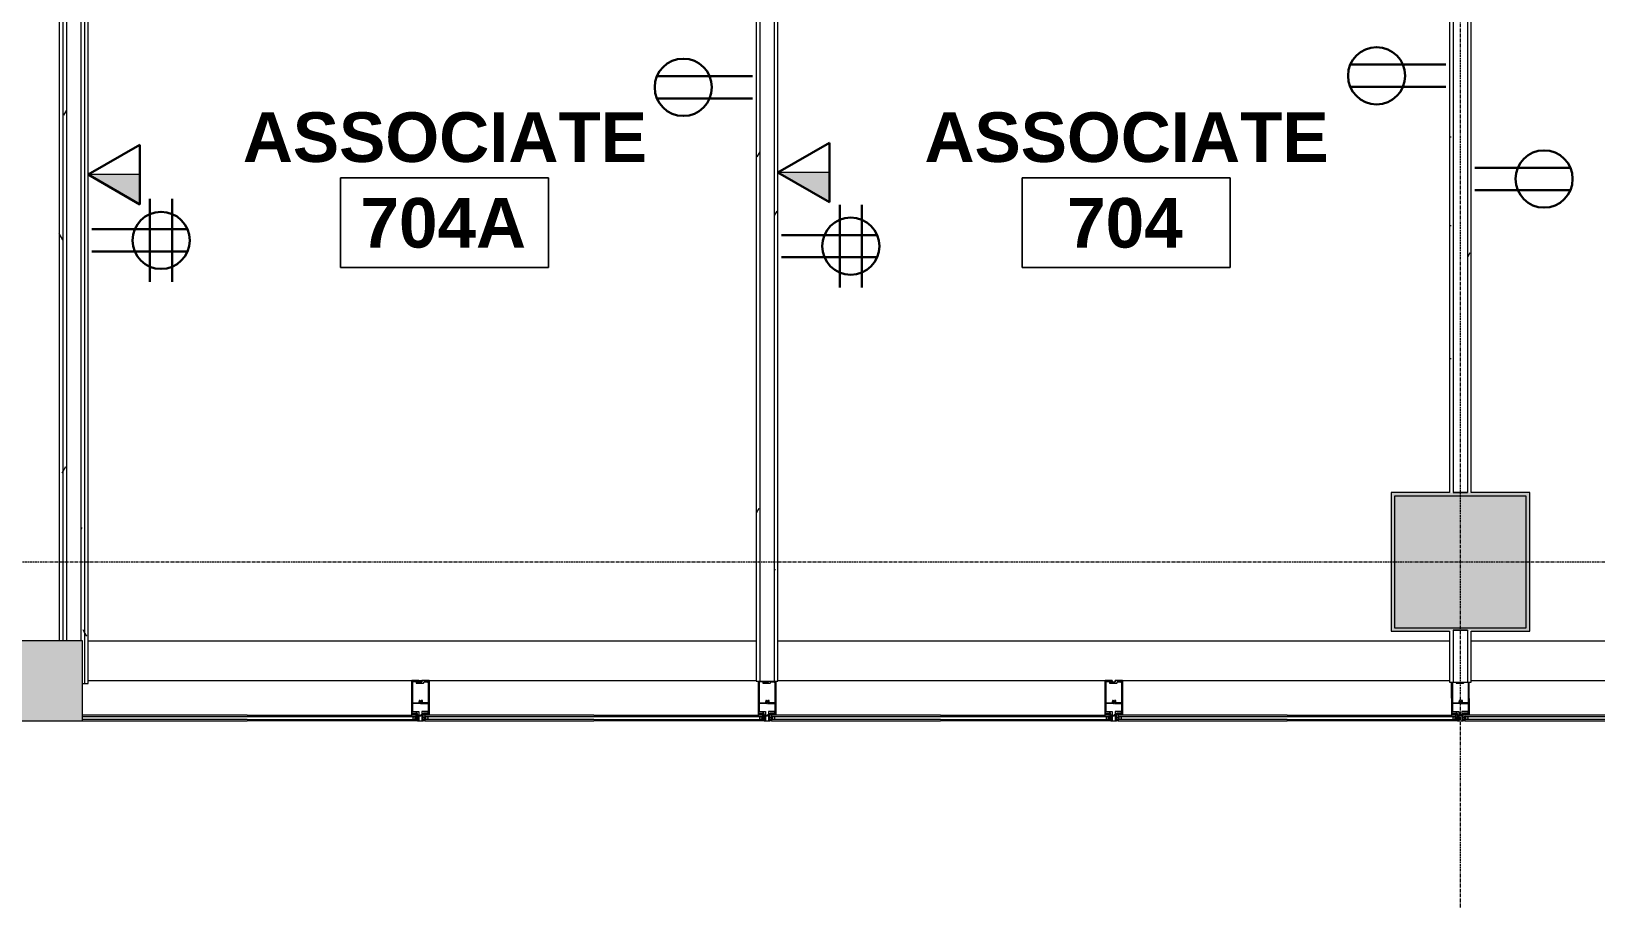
# Model space of a CAD drawing. Header units: inches. Extents: x -203 to 2070, y -968 to 768.
# Drawn here: x 1007.4 to 1278.2, y -569.6 to -419.5 of the extents above; entities that cross this region are included whole.
import ezdxf

# ---------------------------------------------------------------- set-up
doc = ezdxf.new("R2010")
doc.units = ezdxf.units.IN
doc.header["$MEASUREMENT"] = 0
doc.linetypes.add('Grid Line 1_2_', pattern=[0.875, 0.5, -0.125, 0.125, -0.125])
for name, color, linetype, lineweight in [('A-ANNO-NOTE', 131, 'Continuous', 13), ('A-AREA-IDEN', 2, 'Continuous', 9), ('A-DETL-GENF', 92, 'Continuous', 9), ('A-DETL-THIN', 151, 'Continuous', 9), ('A-Glaz-Exst', 7, 'Continuous', 9), ('A-WALL', 113, 'Continuous', 13), ('A-WALL-PATT', 111, 'Continuous', 13), ('I-WALL', 2, 'Continuous', 13), ('Jenner and Block 7fl_BB_dwg', 8, 'Continuous', 9), ('S-GRID', 1, 'Continuous', 9)]:
    doc.layers.add(name, color=color, linetype=linetype, lineweight=lineweight)
doc.styles.add('Swis721 Lt BT_B', font='', dxfattribs={"height": 8.583975})
doc.styles.get('Swis721 Lt BT_B').set_extended_font_data('Swis721 Lt BT', bold=True)
pattern_1 = [(0, (0, 0), (30.72, 7.68), [1.267, -21.773, 1.267, -21.773, -122.88]), (0, (0, 0), (30.72, 7.68), [-46.08, 1.267, -44.813, 1.267, -21.773, -53.76]), (0, (0, 0), (30.72, 7.68), [-115.2, 1.267, -14.093, 1.267, -37.133]), (120, (11.52, 3.84), (-22.011075, 22.7643), [1.267, -21.773, 1.267, -21.773, -122.88]), (120, (11.52, 3.84), (-22.011075, 22.7643), [-46.08, 1.267, -44.813, 1.267, -21.773, -53.76]), (120, (11.52, 3.84), (-22.011075, 22.7643), [-115.2, 1.267, -14.093, 1.267, -37.133]), (240, (15.36, 19.2), (-8.708925, -30.4443), [1.267, -21.773, 1.267, -21.773, -122.88]), (240, (15.36, 19.2), (-8.708925, -30.4443), [-46.08, 1.267, -44.813, 1.267, -21.773, -53.76]), (240, (15.36, 19.2), (-8.708925, -30.4443), [-115.2, 1.267, -14.093, 1.267, -37.133])]

# ---------------------------------------------------------------- blocks, each defined once
blk = doc.blocks.new('Jenner and Block 7fl_BB_dwg_CW-STRIP-V12-LEVEL 7 - POWER _ SIGNAL')
at = {"layer": 'A-Glaz-Exst'}
for p, q in [((-133.51, -24.09), (-122.37, -50.32)), ((-122.14, -50.23), (-133.28, -23.99)), ((-132.82, -23.8), (-121.68, -50.03)), ((-121.45, -49.93), (-132.59, -23.7))]:
    blk.add_line(p, q, dxfattribs=at)
blk = doc.blocks.new('Jenner and Block 7fl_BB_dwg_CW-STRIP-5551912-LEVEL 7 - POWER _ SIGNAL')
at = {"layer": 'A-Glaz-Exst'}
for p, q in [((-127.5, -52.64), (-124.39, -51.32)), ((-124.23, -51.38), (-123.91, -52.13)), ((-124.05, -51.17), (-123.01, -50.73)), ((-120.76, -51.54), (-120.96, -51.08)), ((-127.34, -53.32), (-127.56, -52.8)), ((-127.2, -53.33), (-127.26, -53.35)), ((-126.62, -54.54), (-127.12, -53.36)), ((-126.42, -55.17), (-123.32, -53.85)), ((-124.09, -52.63), (-124.08, -52.59)), ((-124.09, -52.78), (-124.03, -52.91)), ((-124.06, -52.65), (-124.04, -52.6)), ((-124.04, -52.43), (-123.99, -52.37)), ((-124.01, -52.57), (-123.8, -52.48)), ((-123.96, -52.47), (-123.97, -52.44)), ((-123.96, -52.36), (-123.88, -52.36)), ((-123.92, -52.42), (-123.9, -52.45)), ((-123.75, -52.48), (-123.71, -52.5)), ((-123.74, -52.44), (-123.69, -52.46)), ((-123.25, -53.69), (-123.64, -52.78)), ((-123.59, -52.56), (-123.13, -53.64)), ((-122.97, -53.7), (-121.94, -53.26)), ((-121.88, -51.54), (-122.01, -51.58)), ((-121.75, -51.73), (-121.85, -51.55)), ((-121.68, -51.87), (-121.79, -51.93)), ((-121.72, -51.64), (-121.66, -51.83)), ((-126.7, -54.61), (-126.64, -54.58))]:
    blk.add_line(p, q, dxfattribs=at)
at = {"layer": 'A-Glaz-Exst', "flags": 128}
for points in [[(-133.51, -24.09), (-122.34, -50.38), (-122.08, -51.01), (-121.85, -50.92), (-133.28, -23.99)], [(-132.82, -23.8), (-121.39, -50.72), (-121.16, -50.62), (-132.59, -23.7)], [(-122.46, -50.43), (-122.48, -50.37), (-127.89, -52.67), (-127.4, -53.82), (-127.17, -53.72), (-127.4, -53.82), (-127.89, -52.67), (-122.48, -50.37), (-122.46, -50.43), (-122.34, -50.38), (-122.46, -50.43), (-122.69, -50.53)], [(-123.87, -52.45), (-123.67, -52.37), (-124.11, -51.34)], [(-122.85, -50.8), (-122.46, -51.72), (-121.94, -51.5), (-121.95, -51.47), (-121.99, -51.48), (-122.01, -51.45), (-121.87, -51.38), (-121.85, -51.42), (-121.89, -51.45), (-121.88, -51.47), (-121.82, -51.45), (-120.96, -51.08), (-121.06, -50.85)], [(-122.34, -50.38), (-122.54, -50.87), (-122.2, -50.73), (-122.69, -50.53), (-122.37, -51.28)], [(-121.82, -51.45), (-120.96, -51.08), (-121.06, -50.85), (-122.21, -51.34)], [(-121.99, -50.5), (-122.02, -50.42), (-121.62, -50.24), (-121.59, -50.33)], [(-121.96, -50.56), (-121.94, -50.62), (-121.84, -50.78), (-121.49, -50.63), (-121.54, -50.45), (-121.56, -50.39)], [(-109.83, -79.22), (-121.26, -52.3), (-121.49, -52.4), (-121.22, -53.03), (-121.34, -53.08), (-121.31, -53.13), (-126.72, -55.43), (-127.21, -54.28), (-126.95, -54.17), (-126.98, -54.18), (-127.21, -54.28), (-126.72, -55.43), (-121.31, -53.13), (-121.34, -53.08), (-121.57, -53.17)], [(-126.88, -54.24), (-126.91, -54.19), (-127.09, -53.75), (-126.74, -54.59)], [(-123.94, -52.21), (-124.27, -52.35), (-124.17, -52.58), (-123.98, -52.5)], [(-124.08, -52.57), (-124.09, -52.55), (-123.98, -52.5), (-124, -52.45), (-124.02, -52.45)], [(-123.87, -52.39), (-123.89, -52.4), (-123.87, -52.45), (-123.76, -52.41), (-123.75, -52.43)], [(-121.87, -53.1), (-122.26, -52.18), (-121.74, -51.96), (-121.73, -51.99), (-121.77, -52.01), (-121.75, -52.05), (-121.61, -51.99), (-121.63, -51.95), (-121.67, -51.96), (-121.68, -51.93), (-121.57, -51.89), (-121.69, -51.6), (-121.7, -51.6), (-121.69, -51.6), (-121.57, -51.89), (-120.76, -51.54), (-120.67, -51.77), (-121.82, -52.26)], [(-122.05, -51.56), (-122.05, -51.55), (-121.94, -51.5)], [(-110.06, -79.32), (-121.22, -53.03), (-121.71, -52.83), (-121.37, -52.68), (-121.57, -53.17), (-121.88, -52.43)], [(-121.7, -51.74), (-121.82, -51.45), (-121.7, -51.74), (-121.71, -51.74)], [(-121.81, -51.97), (-121.8, -51.98), (-121.74, -51.96)], [(-121.08, -52.63), (-121.11, -52.57), (-121.15, -52.39), (-120.81, -52.24), (-120.71, -52.4), (-120.68, -52.46)], [(-121.06, -52.69), (-121.02, -52.77), (-120.62, -52.6), (-120.66, -52.52)], [(-109.37, -79.03), (-120.8, -52.1), (-120.57, -52), (-109.14, -78.93)], [(-126.92, -54.33), (-126.83, -54.53), (-126.86, -54.54), (-126.88, -54.5), (-126.92, -54.51), (-126.86, -54.66), (-126.82, -54.64), (-126.84, -54.6), (-126.81, -54.58), (-126.59, -55.1)]]:
    blk.add_lwpolyline(points, dxfattribs=at)
blk.add_lwpolyline([(-120.67, -51.77), (-120.76, -51.54), (-121.57, -51.89), (-120.76, -51.54)], close=True, dxfattribs=at)
at = {"layer": 'A-Glaz-Exst'}
for centre, radius in [((-121.98, -50.53), 0.0312), ((-121.57, -50.36), 0.0313), ((-121.07, -52.66), 0.0312), ((-120.67, -52.49), 0.0312)]:
    blk.add_circle(centre, radius, dxfattribs=at)
for centre, radius, start, end in [((-124.34, -51.43), 0.125, 23.0045, 113.0045), ((-124, -51.29), 0.125, 113.0045, 203.0045), ((-122.96, -50.85), 0.125, 23.0045, 113.0045), ((-122.22, -51.15), 0.313, 76.1346, 149.8744), ((-122.18, -51.16), 0.221, 68.0045, 194.8744), ((-122.26, -51.23), 0.125, 203.0045, 293.0045), ((-121.97, -51.25), 0.257, 114.4891, 201.5199), ((-121.43, -51.25), 0.531, 84.932, 141.077), ((-121.55, -50.92), 0.145, 75.2021, 272.5168), ((-121.46, -50.89), 0.13, 309.3067, 96.5963), ((-121.06, -50.72), 0.266, 174.932, 231.077), ((-121.01, -50.7), 0.266, 174.932, 231.077), ((-120.95, -50.67), 0.266, 174.932, 231.077), ((-120.89, -50.65), 0.266, 174.932, 231.077), ((-127.45, -52.75), 0.125, 113.0045, 203.0045), ((-127.29, -53.29), 0.0625, 203.0045, 293.0045), ((-127.18, -53.39), 0.0625, 23.0045, 113.0045), ((-127.15, -53.78), 0.0625, 23.0045, 113.0045), ((-127.15, -53.78), 0.0625, 23.0045, 113.0045), ((-124.01, -52.66), 0.089, 160.7135, 253.0177), ((-124.03, -52.23), 0.548, 263.7768, 322.8434), ((-124.09, -52.58), 0.0197, 337.7655, 23.0045), ((-123.99, -52.65), 0.0695, 179.3043, 235.285), ((-124.03, -52.58), 0.0139, 50.356, 225.537), ((-124.03, -52.44), 0.016, 138.4428, 293.0045), ((-124.03, -52.23), 0.517, 269.0257, 316.9833), ((-124.05, -52.6), 0.0118, 337.7655, 45.537), ((-124.02, -52.26), 0.451, 268.6149, 317.394), ((-124.03, -52.23), 0.673, 269.5765, 305.68), ((-124.02, -52.56), 0.0118, 230.356, 293.0045), ((-123.96, -52.4), 0.04, 87.5662, 138.4428), ((-123.94, -52.43), 0.0306, 26.7074, 199.3016), ((-123.93, -52.46), 0.0306, 206.7074, 19.3016), ((-123.97, -52.16), 0.0625, 293.0045, 23.0045), ((-123.88, -52.38), 0.016, 293.0045, 87.5662), ((-123.8, -52.47), 0.0118, 293.0045, 355.653), ((-123.77, -52.47), 0.0139, 0.472, 175.653), ((-123.75, -52.47), 0.0118, 180.472, 248.2435), ((-123.73, -52.43), 0.0197, 203.0045, 248.2435), ((-123.75, -52.55), 0.0695, 350.7239, 46.7046), ((-123.73, -52.54), 0.089, 332.9913, 65.2955), ((-123.37, -53.73), 0.125, 293.0045, 23.0045), ((-123.02, -53.59), 0.125, 203.0045, 293.0045), ((-122.02, -51.55), 0.0312, 203.0045, 288.0045), ((-121.98, -53.15), 0.125, 293.0045, 23.0045), ((-121.77, -52.38), 0.125, 113.0045, 203.0045), ((-121.88, -51.57), 0.0312, 23.0045, 108.0045), ((-121.67, -52.37), 0.221, 211.1346, 338.0045), ((-121.58, -52.16), 0.257, 204.4891, 291.5199), ((-121.78, -51.95), 0.0312, 118.0045, 203.0045), ((-121.69, -52.41), 0.313, 256.1346, 329.8744), ((-121.72, -51.71), 0.0313, 208.0045, 293.0045), ((-121.69, -51.63), 0.0313, 113.0045, 198.0045), ((-121.69, -51.84), 0.0312, 298.0045, 23.0045), ((-121.21, -51.77), 0.531, 264.932, 321.077), ((-121.06, -52.09), 0.145, 133.4921, 330.8069), ((-120.97, -52.04), 0.13, 309.4127, 96.7023), ((-120.57, -51.87), 0.266, 174.932, 231.077), ((-120.52, -51.85), 0.266, 174.932, 231.077), ((-120.46, -51.82), 0.266, 174.932, 231.077), ((-120.4, -51.8), 0.266, 174.932, 231.077), ((-126.94, -54.2), 0.0312, 23.0045, 113.0045), ((-126.94, -54.2), 0.0312, 23.0045, 113.0045), ((-126.89, -54.31), 0.0312, 113.0045, 203.0045), ((-126.91, -54.26), 0.0313, 293.0045, 23.0045), ((-126.71, -54.58), 0.0312, 203.0045, 293.0045), ((-126.65, -54.55), 0.0313, 293.0045, 23.0045), ((-126.47, -55.05), 0.125, 203.0045, 293.0045)]:
    blk.add_arc(centre, radius, start, end, dxfattribs=at)
blk = doc.blocks.new('Jenner and Block 7fl_BB_dwg_CW-STRIP-V13-LEVEL 7 - POWER _ SIGNAL')
at = {"layer": 'A-Glaz-Exst'}
for p, q in [((-127.5, -52.64), (-124.39, -51.32)), ((-124.23, -51.38), (-123.91, -52.13)), ((-124.05, -51.17), (-123.01, -50.73)), ((-120.76, -51.54), (-120.96, -51.08)), ((-127.34, -53.32), (-127.56, -52.8)), ((-127.2, -53.33), (-127.26, -53.35)), ((-126.62, -54.54), (-127.12, -53.36)), ((-126.42, -55.17), (-123.32, -53.85)), ((-124.09, -52.63), (-124.08, -52.59)), ((-124.09, -52.78), (-124.03, -52.91)), ((-124.06, -52.65), (-124.04, -52.6)), ((-124.04, -52.43), (-123.99, -52.37)), ((-124.01, -52.57), (-123.8, -52.48)), ((-123.96, -52.47), (-123.97, -52.44)), ((-123.96, -52.36), (-123.88, -52.36)), ((-123.92, -52.42), (-123.9, -52.45)), ((-123.75, -52.48), (-123.71, -52.5)), ((-123.74, -52.44), (-123.69, -52.46)), ((-123.25, -53.69), (-123.64, -52.78)), ((-123.59, -52.56), (-123.13, -53.64)), ((-122.97, -53.7), (-121.94, -53.26)), ((-121.88, -51.54), (-122.01, -51.58)), ((-121.75, -51.73), (-121.85, -51.55)), ((-121.68, -51.87), (-121.79, -51.93)), ((-121.72, -51.64), (-121.66, -51.83)), ((-126.7, -54.61), (-126.64, -54.58))]:
    blk.add_line(p, q, dxfattribs=at)
at = {"layer": 'A-Glaz-Exst', "flags": 128}
for points in [[(-133.51, -24.09), (-122.34, -50.38), (-122.08, -51.01), (-121.85, -50.92), (-133.28, -23.99)], [(-132.82, -23.8), (-121.39, -50.72), (-121.16, -50.62), (-132.59, -23.7)], [(-122.46, -50.43), (-122.48, -50.37), (-127.78, -52.62)], [(-127.78, -52.62), (-122.48, -50.37), (-122.46, -50.43), (-122.34, -50.38), (-122.46, -50.43), (-122.69, -50.53)], [(-123.87, -52.45), (-123.67, -52.37), (-124.11, -51.34)], [(-122.85, -50.8), (-122.46, -51.72), (-121.94, -51.5), (-121.95, -51.47), (-121.99, -51.48), (-122.01, -51.45), (-121.87, -51.38), (-121.85, -51.42), (-121.89, -51.45), (-121.88, -51.47), (-121.82, -51.45), (-120.96, -51.08), (-121.06, -50.85)], [(-122.34, -50.38), (-122.54, -50.87), (-122.2, -50.73), (-122.69, -50.53), (-122.37, -51.28)], [(-121.82, -51.45), (-120.96, -51.08), (-121.06, -50.85), (-122.21, -51.34)], [(-121.99, -50.5), (-122.02, -50.42), (-121.62, -50.24), (-121.59, -50.33)], [(-121.96, -50.56), (-121.94, -50.62), (-121.84, -50.78), (-121.49, -50.63), (-121.54, -50.45), (-121.56, -50.39)], [(-126.88, -54.24), (-126.91, -54.19), (-127.09, -53.75), (-126.74, -54.59)], [(-109.83, -79.22), (-121.26, -52.3), (-121.49, -52.4), (-121.22, -53.03), (-121.34, -53.08), (-121.31, -53.13), (-126.6, -55.38)], [(-126.6, -55.38), (-121.31, -53.13), (-121.34, -53.08), (-121.57, -53.17)], [(-123.94, -52.21), (-124.27, -52.35), (-124.17, -52.58), (-123.98, -52.5)], [(-124.08, -52.57), (-124.09, -52.55), (-123.98, -52.5), (-124, -52.45), (-124.02, -52.45)], [(-123.87, -52.39), (-123.89, -52.4), (-123.87, -52.45), (-123.76, -52.41), (-123.75, -52.43)], [(-121.87, -53.1), (-122.26, -52.18), (-121.74, -51.96), (-121.73, -51.99), (-121.77, -52.01), (-121.75, -52.05), (-121.61, -51.99), (-121.63, -51.95), (-121.67, -51.96), (-121.68, -51.93), (-121.57, -51.89), (-121.69, -51.6), (-121.7, -51.6), (-121.69, -51.6), (-121.57, -51.89), (-120.76, -51.54), (-120.67, -51.77), (-121.82, -52.26)], [(-122.05, -51.56), (-122.05, -51.55), (-121.94, -51.5)], [(-110.06, -79.32), (-121.22, -53.03), (-121.71, -52.83), (-121.37, -52.68), (-121.57, -53.17), (-121.88, -52.43)], [(-121.7, -51.74), (-121.82, -51.45), (-121.7, -51.74), (-121.71, -51.74)], [(-121.81, -51.97), (-121.8, -51.98), (-121.74, -51.96)], [(-121.08, -52.63), (-121.11, -52.57), (-121.15, -52.39), (-120.81, -52.24), (-120.71, -52.4), (-120.68, -52.46)], [(-121.06, -52.69), (-121.02, -52.77), (-120.62, -52.6), (-120.66, -52.52)], [(-109.37, -79.03), (-120.8, -52.1), (-120.57, -52), (-109.14, -78.93)], [(-126.92, -54.33), (-126.83, -54.53), (-126.86, -54.54), (-126.88, -54.5), (-126.92, -54.51), (-126.86, -54.66), (-126.82, -54.64), (-126.84, -54.6), (-126.81, -54.58), (-126.59, -55.1)]]:
    blk.add_lwpolyline(points, dxfattribs=at)
for points in [[(-127.29, -53.77), (-127.17, -53.72)], [(-120.67, -51.77), (-120.76, -51.54), (-121.57, -51.89), (-120.76, -51.54)], [(-127.09, -54.23), (-126.95, -54.17), (-126.98, -54.18)]]:
    blk.add_lwpolyline(points, close=True, dxfattribs=at)
at = {"layer": 'A-Glaz-Exst'}
for centre, radius in [((-121.98, -50.53), 0.0312), ((-121.57, -50.36), 0.0313), ((-121.07, -52.66), 0.0312), ((-120.67, -52.49), 0.0312)]:
    blk.add_circle(centre, radius, dxfattribs=at)
for centre, radius, start, end in [((-124.34, -51.43), 0.125, 23.0045, 113.0045), ((-124, -51.29), 0.125, 113.0045, 203.0045), ((-122.96, -50.85), 0.125, 23.0045, 113.0045), ((-122.22, -51.15), 0.313, 76.1346, 149.8744), ((-122.18, -51.16), 0.221, 68.0045, 194.8744), ((-122.26, -51.23), 0.125, 203.0045, 293.0045), ((-121.97, -51.25), 0.257, 114.4891, 201.5199), ((-121.43, -51.25), 0.531, 84.932, 141.077), ((-121.55, -50.92), 0.145, 75.2021, 272.5168), ((-121.46, -50.89), 0.13, 309.3067, 96.5963), ((-121.06, -50.72), 0.266, 174.932, 231.077), ((-121.01, -50.7), 0.266, 174.932, 231.077), ((-120.95, -50.67), 0.266, 174.932, 231.077), ((-120.89, -50.65), 0.266, 174.932, 231.077), ((-127.45, -52.75), 0.125, 113.0045, 203.0045), ((-127.29, -53.29), 0.0625, 203.0045, 293.0045), ((-127.18, -53.39), 0.0625, 23.0045, 113.0045), ((-127.15, -53.78), 0.0625, 23.0045, 113.0045), ((-127.15, -53.78), 0.0625, 23.0045, 113.0045), ((-124.01, -52.66), 0.089, 160.7135, 253.0177), ((-124.03, -52.23), 0.548, 263.7768, 322.8434), ((-124.09, -52.58), 0.0197, 337.7655, 23.0045), ((-123.99, -52.65), 0.0695, 179.3043, 235.285), ((-124.03, -52.58), 0.0139, 50.356, 225.537), ((-124.03, -52.44), 0.016, 138.4428, 293.0045), ((-124.03, -52.23), 0.517, 269.0257, 316.9833), ((-124.05, -52.6), 0.0118, 337.7655, 45.537), ((-124.02, -52.26), 0.451, 268.6149, 317.394), ((-124.03, -52.23), 0.673, 269.5765, 305.68), ((-124.02, -52.56), 0.0118, 230.356, 293.0045), ((-123.96, -52.4), 0.04, 87.5662, 138.4428), ((-123.94, -52.43), 0.0306, 26.7074, 199.3016), ((-123.93, -52.46), 0.0306, 206.7074, 19.3016), ((-123.97, -52.16), 0.0625, 293.0045, 23.0045), ((-123.88, -52.38), 0.016, 293.0045, 87.5662), ((-123.8, -52.47), 0.0118, 293.0045, 355.653), ((-123.77, -52.47), 0.0139, 0.472, 175.653), ((-123.75, -52.47), 0.0118, 180.472, 248.2435), ((-123.73, -52.43), 0.0197, 203.0045, 248.2435), ((-123.75, -52.55), 0.0695, 350.7239, 46.7046), ((-123.73, -52.54), 0.089, 332.9913, 65.2955), ((-123.37, -53.73), 0.125, 293.0045, 23.0045), ((-123.02, -53.59), 0.125, 203.0045, 293.0045), ((-122.02, -51.55), 0.0312, 203.0045, 288.0045), ((-121.98, -53.15), 0.125, 293.0045, 23.0045), ((-121.77, -52.38), 0.125, 113.0045, 203.0045), ((-121.88, -51.57), 0.0312, 23.0045, 108.0045), ((-121.67, -52.37), 0.221, 211.1346, 338.0045), ((-121.58, -52.16), 0.257, 204.4891, 291.5199), ((-121.78, -51.95), 0.0312, 118.0045, 203.0045), ((-121.69, -52.41), 0.313, 256.1346, 329.8744), ((-121.72, -51.71), 0.0313, 208.0045, 293.0045), ((-121.69, -51.63), 0.0313, 113.0045, 198.0045), ((-121.69, -51.84), 0.0312, 298.0045, 23.0045), ((-121.21, -51.77), 0.531, 264.932, 321.077), ((-121.06, -52.09), 0.145, 133.4921, 330.8069), ((-120.97, -52.04), 0.13, 309.4127, 96.7023), ((-120.57, -51.87), 0.266, 174.932, 231.077), ((-120.52, -51.85), 0.266, 174.932, 231.077), ((-120.46, -51.82), 0.266, 174.932, 231.077), ((-120.4, -51.8), 0.266, 174.932, 231.077), ((-126.94, -54.2), 0.0312, 23.0045, 113.0045), ((-126.94, -54.2), 0.0312, 23.0045, 113.0045), ((-126.89, -54.31), 0.0312, 113.0045, 203.0045), ((-126.91, -54.26), 0.0313, 293.0045, 23.0045), ((-126.71, -54.58), 0.0312, 203.0045, 293.0045), ((-126.65, -54.55), 0.0313, 293.0045, 23.0045), ((-126.47, -55.05), 0.125, 203.0045, 293.0045)]:
    blk.add_arc(centre, radius, start, end, dxfattribs=at)
blk = doc.blocks.new('Jenner and Block 7fl_BB_dwg_CW-STRIP-V14-LEVEL 7 - POWER _ SIGNAL')
at = {"layer": 'A-Glaz-Exst'}
for p, q in [((-127.5, -52.64), (-124.39, -51.32)), ((-124.23, -51.38), (-123.91, -52.13)), ((-124.05, -51.17), (-123.01, -50.73)), ((-120.76, -51.54), (-120.96, -51.08)), ((-127.2, -53.33), (-127.26, -53.35)), ((-126.62, -54.54), (-127.12, -53.36)), ((-126.42, -55.17), (-123.32, -53.85)), ((-124.09, -52.63), (-124.08, -52.59)), ((-124.09, -52.78), (-124.03, -52.91)), ((-124.06, -52.65), (-124.04, -52.6)), ((-124.04, -52.43), (-123.99, -52.37)), ((-124.01, -52.57), (-123.8, -52.48)), ((-123.96, -52.47), (-123.97, -52.44)), ((-123.96, -52.36), (-123.88, -52.36)), ((-123.92, -52.42), (-123.9, -52.45)), ((-123.75, -52.48), (-123.71, -52.5)), ((-123.74, -52.44), (-123.69, -52.46)), ((-123.25, -53.69), (-123.64, -52.78)), ((-123.59, -52.56), (-123.13, -53.64)), ((-122.97, -53.7), (-121.94, -53.26)), ((-121.88, -51.54), (-122.01, -51.58)), ((-121.75, -51.73), (-121.85, -51.55)), ((-121.68, -51.87), (-121.79, -51.93)), ((-121.72, -51.64), (-121.66, -51.83)), ((-126.7, -54.61), (-126.64, -54.58))]:
    blk.add_line(p, q, dxfattribs=at)
at = {"layer": 'A-Glaz-Exst', "flags": 128}
for points in [[(-133.51, -24.09), (-122.34, -50.38), (-122.08, -51.01), (-121.85, -50.92), (-133.28, -23.99)], [(-132.82, -23.8), (-121.39, -50.72), (-121.16, -50.62), (-132.59, -23.7)], [(-122.46, -50.43), (-122.48, -50.37), (-127.6, -52.55)], [(-127.6, -52.55), (-122.48, -50.37), (-122.46, -50.43), (-122.34, -50.38), (-122.46, -50.43), (-122.69, -50.53)], [(-123.87, -52.45), (-123.67, -52.37), (-124.11, -51.34)], [(-122.85, -50.8), (-122.46, -51.72), (-121.94, -51.5), (-121.95, -51.47), (-121.99, -51.48), (-122.01, -51.45), (-121.87, -51.38), (-121.85, -51.42), (-121.89, -51.45), (-121.88, -51.47), (-121.82, -51.45), (-120.96, -51.08), (-121.06, -50.85)], [(-122.34, -50.38), (-122.54, -50.87), (-122.2, -50.73), (-122.69, -50.53), (-122.37, -51.28)], [(-121.82, -51.45), (-120.96, -51.08), (-121.06, -50.85), (-122.21, -51.34)], [(-121.99, -50.5), (-122.02, -50.42), (-121.62, -50.24), (-121.59, -50.33)], [(-121.96, -50.56), (-121.94, -50.62), (-121.84, -50.78), (-121.49, -50.63), (-121.54, -50.45), (-121.56, -50.39)], [(-109.83, -79.22), (-121.26, -52.3), (-121.49, -52.4), (-121.22, -53.03), (-121.34, -53.08), (-121.31, -53.13), (-126.43, -55.31)], [(-126.43, -55.31), (-121.31, -53.13), (-121.34, -53.08), (-121.57, -53.17)], [(-123.94, -52.21), (-124.27, -52.35), (-124.17, -52.58), (-123.98, -52.5)], [(-124.08, -52.57), (-124.09, -52.55), (-123.98, -52.5), (-124, -52.45), (-124.02, -52.45)], [(-123.87, -52.39), (-123.89, -52.4), (-123.87, -52.45), (-123.76, -52.41), (-123.75, -52.43)], [(-121.87, -53.1), (-122.26, -52.18), (-121.74, -51.96), (-121.73, -51.99), (-121.77, -52.01), (-121.75, -52.05), (-121.61, -51.99), (-121.63, -51.95), (-121.67, -51.96), (-121.68, -51.93), (-121.57, -51.89), (-121.69, -51.6), (-121.7, -51.6), (-121.69, -51.6), (-121.57, -51.89), (-120.76, -51.54), (-120.67, -51.77), (-121.82, -52.26)], [(-122.05, -51.56), (-122.05, -51.55), (-121.94, -51.5)], [(-110.06, -79.32), (-121.22, -53.03), (-121.71, -52.83), (-121.37, -52.68), (-121.57, -53.17), (-121.88, -52.43)], [(-121.7, -51.74), (-121.82, -51.45), (-121.7, -51.74), (-121.71, -51.74)], [(-121.81, -51.97), (-121.8, -51.98), (-121.74, -51.96)], [(-121.08, -52.63), (-121.11, -52.57), (-121.15, -52.39), (-120.81, -52.24), (-120.71, -52.4), (-120.68, -52.46)], [(-121.06, -52.69), (-121.02, -52.77), (-120.62, -52.6), (-120.66, -52.52)], [(-109.37, -79.03), (-120.8, -52.1), (-120.57, -52), (-109.14, -78.93)]]:
    blk.add_lwpolyline(points, dxfattribs=at)
blk.add_lwpolyline([(-120.67, -51.77), (-120.76, -51.54), (-121.57, -51.89), (-120.76, -51.54)], close=True, dxfattribs=at)
at = {"layer": 'A-Glaz-Exst'}
for centre, radius in [((-121.98, -50.53), 0.0312), ((-121.57, -50.36), 0.0313), ((-121.07, -52.66), 0.0312), ((-120.67, -52.49), 0.0312)]:
    blk.add_circle(centre, radius, dxfattribs=at)
for centre, radius, start, end in [((-124.34, -51.43), 0.125, 23.0045, 113.0045), ((-124, -51.29), 0.125, 113.0045, 203.0045), ((-122.96, -50.85), 0.125, 23.0045, 113.0045), ((-122.22, -51.15), 0.313, 76.1346, 149.8744), ((-122.18, -51.16), 0.221, 68.0045, 194.8744), ((-122.26, -51.23), 0.125, 203.0045, 293.0045), ((-121.97, -51.25), 0.257, 114.4891, 201.5199), ((-121.43, -51.25), 0.531, 84.932, 141.077), ((-121.55, -50.92), 0.145, 75.2021, 272.5168), ((-121.46, -50.89), 0.13, 309.3067, 96.5963), ((-121.06, -50.72), 0.266, 174.932, 231.077), ((-121.01, -50.7), 0.266, 174.932, 231.077), ((-120.95, -50.67), 0.266, 174.932, 231.077), ((-120.89, -50.65), 0.266, 174.932, 231.077), ((-127.45, -52.75), 0.125, 113.0045, 144.8243), ((-127.18, -53.39), 0.0625, 23.0045, 113.0045), ((-124.01, -52.66), 0.089, 160.7135, 253.0177), ((-124.03, -52.23), 0.548, 263.7768, 322.8434), ((-124.09, -52.58), 0.0197, 337.7655, 23.0045), ((-123.99, -52.65), 0.0695, 179.3043, 235.285), ((-124.03, -52.58), 0.0139, 50.356, 225.537), ((-124.03, -52.44), 0.016, 138.4428, 293.0045), ((-124.03, -52.23), 0.517, 269.0257, 316.9833), ((-124.05, -52.6), 0.0118, 337.7655, 45.537), ((-124.02, -52.26), 0.451, 268.6149, 317.394), ((-124.03, -52.23), 0.673, 269.5765, 305.68), ((-124.02, -52.56), 0.0118, 230.356, 293.0045), ((-123.96, -52.4), 0.04, 87.5662, 138.4428), ((-123.94, -52.43), 0.0306, 26.7074, 199.3016), ((-123.93, -52.46), 0.0306, 206.7074, 19.3016), ((-123.97, -52.16), 0.0625, 293.0045, 23.0045), ((-123.88, -52.38), 0.016, 293.0045, 87.5662), ((-123.8, -52.47), 0.0118, 293.0045, 355.653), ((-123.77, -52.47), 0.0139, 0.472, 175.653), ((-123.75, -52.47), 0.0118, 180.472, 248.2435), ((-123.73, -52.43), 0.0197, 203.0045, 248.2435), ((-123.75, -52.55), 0.0695, 350.7239, 46.7046), ((-123.73, -52.54), 0.089, 332.9913, 65.2955), ((-123.37, -53.73), 0.125, 293.0045, 23.0045), ((-123.02, -53.59), 0.125, 203.0045, 293.0045), ((-122.02, -51.55), 0.0312, 203.0045, 288.0045), ((-121.98, -53.15), 0.125, 293.0045, 23.0045), ((-121.77, -52.38), 0.125, 113.0045, 203.0045), ((-121.88, -51.57), 0.0312, 23.0045, 108.0045), ((-121.67, -52.37), 0.221, 211.1346, 338.0045), ((-121.58, -52.16), 0.257, 204.4891, 291.5199), ((-121.78, -51.95), 0.0312, 118.0045, 203.0045), ((-121.69, -52.41), 0.313, 256.1346, 329.8744), ((-121.72, -51.71), 0.0313, 208.0045, 293.0045), ((-121.69, -51.63), 0.0313, 113.0045, 198.0045), ((-121.69, -51.84), 0.0312, 298.0045, 23.0045), ((-121.21, -51.77), 0.531, 264.932, 321.077), ((-121.06, -52.09), 0.145, 133.4921, 330.8069), ((-120.97, -52.04), 0.13, 309.4127, 96.7023), ((-120.57, -51.87), 0.266, 174.932, 231.077), ((-120.52, -51.85), 0.266, 174.932, 231.077), ((-120.46, -51.82), 0.266, 174.932, 231.077), ((-120.4, -51.8), 0.266, 174.932, 231.077), ((-126.71, -54.58), 0.0312, 203.0045, 293.0045), ((-126.65, -54.55), 0.0313, 293.0045, 23.0045), ((-126.47, -55.05), 0.125, 261.1847, 293.0045)]:
    blk.add_arc(centre, radius, start, end, dxfattribs=at)
blk = doc.blocks.new('Jenner and Block 7fl_BB_dwg-4985401-LEVEL 7 - POWER _ SIGNAL')
at = {"layer": 'A-Glaz-Exst'}
for p, q in [((1017.23, -524.94), (1132.86, -524.94)), ((1136.61, -524.94), (1252.86, -524.94)), ((1256.61, -524.94), (1371.67, -524.94)), ((1017.23, -531.81), (1073.23, -531.81)), ((1074.23, -531.81), (1131.23, -531.81)), ((1076.23, -531.81), (1132.86, -531.81)), ((1136.61, -531.81), (1193.23, -531.81)), ((1196.23, -531.81), (1252.86, -531.81)), ((1198.23, -531.81), (1252.86, -531.81)), ((1256.61, -531.81), (1313.23, -531.81))]:
    blk.add_line(p, q, dxfattribs=at)
at = {"rotation": 246.9955198969619}
for name, p in [('Jenner and Block 7fl_BB_dwg_CW-STRIP-5551912-LEVEL 7 - POWER _ SIGNAL', (1074.73, -670.12)), ('Jenner and Block 7fl_BB_dwg_CW-STRIP-V13-LEVEL 7 - POWER _ SIGNAL', (1134.73, -670.12)), ('Jenner and Block 7fl_BB_dwg_CW-STRIP-5551912-LEVEL 7 - POWER _ SIGNAL', (1194.73, -670.12)), ('Jenner and Block 7fl_BB_dwg_CW-STRIP-V14-LEVEL 7 - POWER _ SIGNAL', (1254.73, -670.12)), ('Jenner and Block 7fl_BB_dwg_CW-STRIP-V12-LEVEL 7 - POWER _ SIGNAL', (1014.73, -670.12))]:
    blk.add_blockref(name, p, dxfattribs=at)
blk = doc.blocks.new('Jenner and Block 7fl_BB_dwg-V54-LEVEL 7 - POWER _ SIGNAL')
at = {"layer": 'A-Glaz-Exst'}
for p, q in [((1017.23, -524.94), (1132.86, -524.94)), ((1136.61, -524.94), (1252.86, -524.94)), ((1256.61, -524.94), (1371.67, -524.94)), ((1017.23, -531.81), (1073.23, -531.81)), ((1074.23, -531.81), (1131.23, -531.81)), ((1076.23, -531.81), (1132.86, -531.81)), ((1136.61, -531.81), (1193.23, -531.81)), ((1196.23, -531.81), (1252.86, -531.81)), ((1198.23, -531.81), (1252.86, -531.81)), ((1256.61, -531.81), (1313.23, -531.81))]:
    blk.add_line(p, q, dxfattribs=at)
at = {"rotation": 246.9955198969619}
for name, p in [('Jenner and Block 7fl_BB_dwg_CW-STRIP-5551912-LEVEL 7 - POWER _ SIGNAL', (1074.73, -670.12)), ('Jenner and Block 7fl_BB_dwg_CW-STRIP-V13-LEVEL 7 - POWER _ SIGNAL', (1134.73, -670.12)), ('Jenner and Block 7fl_BB_dwg_CW-STRIP-5551912-LEVEL 7 - POWER _ SIGNAL', (1194.73, -670.12)), ('Jenner and Block 7fl_BB_dwg_CW-STRIP-V14-LEVEL 7 - POWER _ SIGNAL', (1254.73, -670.12)), ('Jenner and Block 7fl_BB_dwg_CW-STRIP-V12-LEVEL 7 - POWER _ SIGNAL', (1014.73, -670.12))]:
    blk.add_blockref(name, p, dxfattribs=at)
blk = doc.blocks.new('Room Tag - Room Name and Number-3379422-LEVEL 7 - POWER _ SIGNAL')
at = {"layer": 'A-AREA-IDEN'}
for p, q in [((-0.1881, -0.1636), (-0.1881, -0.0018)), ((-0.1881, -0.0018), (0.1869, -0.0018)), ((0.1869, -0.0018), (-0.1881, -0.0018)), ((-0.1881, -0.0018), (-0.1881, -0.1636)), ((0.1869, -0.0018), (0.1869, -0.1636)), ((0.1869, -0.1636), (0.1869, -0.0018)), ((0.1869, -0.1636), (-0.1881, -0.1636)), ((-0.1881, -0.1636), (0.1869, -0.1636))]:
    blk.add_line(p, q, dxfattribs=at)

msp = doc.modelspace()

# ---------------------------------------------------------------- hatches: boundary and pattern name
at = {"layer": 'A-ANNO-NOTE', "lineweight": 9}
for points in [[(1145.54, -449.09), (1145.54, -443.94), (1136.61, -443.94)], [(1026.17, -449.47), (1026.17, -444.31), (1017.23, -444.31)]]:
    msp.add_hatch(color=256, dxfattribs=at).paths.add_polyline_path(points, flags=0)
at = {"layer": 'A-DETL-GENF'}
h = msp.add_hatch(color=7, dxfattribs=at)
h.paths.add_polyline_path([(464.83, -720.82), (893.53, -538.81), (1016.23, -538.81), (1016.23, -524.94), (892.67, -524.94), (457.06, -709.88), (459.54, -715.74), (462.19, -714.61)], flags=0)
h.paths.add_polyline_path([(3.31, -538.98), (25.4, -529.6), (16.02, -507.51), (-6.07, -516.89)], flags=0)
h.paths.add_polyline_path([(1723.7, -538.81), (1737.17, -538.81), (1737.17, -496.55), (1730.17, -496.55), (1730.17, -494.3), (1723.7, -494.3), (1723.7, -524.65), (1674.68, -524.65), (1674.68, -531.81), (1676.23, -531.81), (1676.23, -538.81), (1723.3, -538.81)], flags=0)
h.paths.add_polyline_path([(471.73, -532.94), (492.17, -532.94), (492.17, -512), (471.73, -512), (471.73, -516.56)], flags=0)
h.paths.add_polyline_path([(259.11, -532.49), (281.21, -523.11), (271.83, -501.02), (249.74, -510.4), (255.13, -523.11)], flags=0)
h.paths.add_polyline_path([(491.31, -225.31), (494.81, -225.31), (494.81, -201.31), (471.73, -201.31), (471.73, -225.31), (491.31, -225.31)], flags=0)
h.paths.add_polyline_path([(980.11, -121.34), (993.73, -121.34), (993.73, 0.66), (950.73, 0.66), (950.73, -16.34), (908.73, -16.34), (908.73, 0.66), (846.73, 0.66), (846.73, -16.34), (804.73, -16.34), (804.73, 0.66), (742.73, 0.66), (742.73, -16.34), (700.73, -16.34), (700.73, 0.66), (638.73, 0.66), (638.73, -16.34), (596.73, -16.34), (596.73, 0.66), (569.74, 0.66), (569.74, -24.34), (979.73, -24.34), (979.73, -121.34)], flags=0)
h.paths.add_polyline_path([(1240.73, -29.34), (1268.73, -29.34), (1268.73, -3.4), (1240.73, -3.4)], flags=0)
h.paths.add_polyline_path([(1556.36, -29.34), (1582.73, -29.34), (1582.73, -1.34), (1556.36, -1.34)], flags=0)
h.paths.add_polyline_path([(248.73, -29.34), (248.73, -1.34), (220.73, -1.34), (220.73, -29.34), (242.39, -29.34)], flags=0)
h.paths.add_polyline_path([(-117.75, -27.34), (-84.26, -27.34), (-84.26, -2.95), (-117.75, -2.95), (-117.75, -3.34)], flags=0)
h.paths.add_polyline_path([(1730.17, 284.95), (1737.17, 284.95), (1737.17, 337.71), (1772.13, 337.71), (1772.13, 351.59), (1723.3, 351.56), (1723.3, 284.95)], flags=0)
h.paths.add_polyline_path([(1924.09, 337.71), (1924.09, 580.15), (1910.23, 580.15), (1910.23, 351.59), (1889.03, 351.59), (1889.03, 337.71), (1910.23, 337.71)], flags=0)
h.paths.add_polyline_path([(1552.61, 553.15), (1566.73, 553.15), (1566.73, 577.15), (1542.73, 577.15), (1542.73, 553.15), (1552.17, 553.15)], flags=0)
h.paths.add_polyline_path([(1256.8, 553.15), (1266.73, 553.15), (1266.73, 577.15), (1242.73, 577.15), (1242.73, 553.15), (1252.17, 553.15)], flags=0)
h.paths.add_polyline_path([(952.17, 553.15), (966.73, 553.15), (966.73, 577.15), (942.73, 577.15), (942.73, 553.15)], flags=0)
h.paths.add_polyline_path([(596.73, 553.15), (620.73, 553.15), (620.73, 577.15), (596.73, 577.15)], flags=0)
h.paths.add_polyline_path([(237.05, 553.15), (246.73, 553.15), (246.73, 577.15), (222.73, 577.15), (222.73, 553.15), (232.42, 553.15)], flags=0)
h.paths.add_polyline_path([(-39.27, 553.15), (-15.27, 553.15), (-15.27, 577.15), (-39.27, 577.15)], flags=0)
at = {"layer": 'A-WALL'}
msp.add_hatch(color=250, dxfattribs=at).paths.add_polyline_path([(1266.11, -522.69), (1266.11, -499.94), (1243.36, -499.94), (1243.36, -522.69)], flags=0)
at = {"layer": 'A-WALL-PATT', "lineweight": 9}
h = msp.add_hatch(dxfattribs=at)
h.set_pattern_fill('FP_1', color=256, style=0, pattern_type=2)
h.set_pattern_definition(pattern_1)
h.paths.add_polyline_path([(1012.86, -524.94), (1012.86, -347.49), (1012.23, -347.49), (1012.23, -524.94)], flags=0)
h = msp.add_hatch(dxfattribs=at)
h.set_pattern_fill('FP_1', color=256, style=0, pattern_type=2)
h.set_pattern_definition(pattern_1)
h.paths.add_polyline_path([(1013.48, -524.94), (1013.48, -347.49), (1012.86, -347.49), (1012.86, -524.94)], flags=0)
h = msp.add_hatch(dxfattribs=at)
h.set_pattern_fill('FP_1', color=256, style=0, pattern_type=2)
h.set_pattern_definition(pattern_1)
h.paths.add_polyline_path([(1016.23, -532.34), (1016.61, -532.34), (1016.61, -347.49), (1015.98, -347.49), (1015.98, -524.94), (1016.23, -524.94), (1016.23, -531.94)], flags=0)
h = msp.add_hatch(dxfattribs=at)
h.set_pattern_fill('FP_1', color=256, style=0, pattern_type=2)
h.set_pattern_definition(pattern_1)
h.paths.add_polyline_path([(1017.23, -532.34), (1017.23, -347.49), (1016.61, -347.49), (1016.61, -532.34)], flags=0)
h = msp.add_hatch(dxfattribs=at)
h.set_pattern_fill('FP_1', color=256, style=0, pattern_type=2)
h.set_pattern_definition(pattern_1)
h.paths.add_polyline_path([(1133.48, -531.94), (1133.48, -347.49), (1132.86, -347.49), (1132.86, -531.94)], flags=0)
h = msp.add_hatch(dxfattribs=at)
h.set_pattern_fill('FP_1', color=256, style=0, pattern_type=2)
h.set_pattern_definition(pattern_1)
h.paths.add_polyline_path([(1135.98, -531.94), (1136.61, -531.94), (1136.61, -347.49), (1135.98, -347.49), (1135.98, -452.44)], flags=0)
h = msp.add_hatch(dxfattribs=at)
h.set_pattern_fill('FP_1', color=256, style=0, pattern_type=2)
h.set_pattern_definition(pattern_1)
h.paths.add_polyline_path([(1253.48, -499.31), (1253.48, -347.49), (1252.86, -347.49), (1252.86, -499.31)], flags=0)
h = msp.add_hatch(dxfattribs=at)
h.set_pattern_fill('FP_1', color=256, style=0, pattern_type=2)
h.set_pattern_definition(pattern_1)
h.paths.add_polyline_path([(1256.61, -499.31), (1256.61, -347.49), (1255.98, -347.49), (1255.98, -499.31)], flags=0)
at = {"layer": 'A-WALL-PATT'}
h = msp.add_hatch(color=250, dxfattribs=at)
h.paths.add_polyline_path([(1242.73, -523.31), (1252.86, -523.31), (1252.86, -523.13), (1256.61, -523.13), (1256.61, -523.31), (1266.73, -523.31), (1266.73, -499.31), (1242.73, -499.31)], flags=0)
h.paths.add_polyline_path([(1255.98, -522.69), (1243.36, -522.69), (1243.36, -499.94), (1266.11, -499.94), (1266.11, -522.69)], flags=0)

# ---------------------------------------------------------------- linework, layer by layer
at = {"layer": 'A-ANNO-NOTE', "lineweight": 30}
for p, q in [((1132.21, -427.28), (1115.68, -427.28)), ((1252.21, -425.28), (1235.68, -425.28)), ((1252.21, -429.11), (1235.68, -429.11)), ((1132.21, -431.11), (1115.68, -431.11)), ((1017.23, -444.31), (1026.17, -439.16)), ((1026.17, -439.16), (1026.17, -449.47)), ((1136.61, -443.94), (1145.54, -438.78)), ((1145.54, -438.78), (1145.54, -449.09)), ((1136.61, -443.94), (1145.54, -449.09)), ((1257.26, -443.14), (1273.79, -443.14)), ((1017.23, -444.31), (1026.17, -449.47)), ((1027.93, -448.51), (1027.93, -462.85)), ((1031.77, -448.51), (1031.77, -462.85)), ((1257.26, -446.97), (1273.79, -446.97)), ((1147.31, -449.51), (1147.31, -463.85)), ((1151.14, -449.51), (1151.14, -463.85)), ((1017.89, -453.76), (1034.41, -453.76)), ((1137.26, -454.76), (1153.79, -454.76)), ((1017.89, -457.6), (1034.41, -457.6)), ((1137.26, -458.6), (1153.79, -458.6))]:
    msp.add_line(p, q, dxfattribs=at)
at = {"layer": 'A-ANNO-NOTE', "lineweight": 9}
for p, q in [((1136.61, -443.94), (1145.54, -449.09)), ((1145.54, -443.94), (1136.61, -443.94)), ((1145.54, -449.09), (1145.54, -443.94)), ((1017.23, -444.31), (1026.17, -449.47)), ((1026.17, -444.31), (1017.23, -444.31)), ((1026.17, -449.47), (1026.17, -444.31))]:
    msp.add_line(p, q, dxfattribs=at)
at = {"layer": 'A-ANNO-NOTE', "lineweight": 30}
for centre in [(1240.24, -427.2), (1120.24, -429.2), (1269.22, -445.06), (1029.85, -455.68), (1149.22, -456.68)]:
    msp.add_circle(centre, 4.95, dxfattribs=at)
at = {"layer": 'A-DETL-THIN'}
for p, q in [((1016.23, -524.94), (892.67, -524.94)), ((1016.23, -538.81), (1016.23, -524.94)), ((893.53, -538.81), (1016.23, -538.81))]:
    msp.add_line(p, q, dxfattribs=at)
at = {"layer": 'A-WALL'}
for p, q in [((1012.86, -347.49), (1012.86, -524.94)), ((1013.48, -346.86), (1013.48, -524.94)), ((1015.98, -346.86), (1015.98, -524.94)), ((1016.61, -347.49), (1016.61, -532.34)), ((1133.48, -346.86), (1133.48, -531.94)), ((1135.98, -346.86), (1135.98, -531.94)), ((1253.48, -346.86), (1253.48, -499.31)), ((1255.98, -346.86), (1255.98, -499.31)), ((1253.48, -523.13), (1253.48, -532.13)), ((1255.98, -523.13), (1255.98, -532.13))]:
    msp.add_line(p, q, dxfattribs=at)
at = {"layer": 'A-WALL', "color": 8, "lineweight": 20}
for p, q in [((1252.86, -499.31), (1242.73, -499.31)), ((1242.73, -499.31), (1242.73, -523.31)), ((1266.73, -499.31), (1256.61, -499.31)), ((1266.73, -523.31), (1266.73, -499.31)), ((1242.73, -523.31), (1252.86, -523.31)), ((1256.61, -523.31), (1266.73, -523.31))]:
    msp.add_line(p, q, dxfattribs=at)
at = {"layer": 'A-WALL', "color": 135}
for p, q in [((1266.11, -499.94), (1243.36, -499.94)), ((1243.36, -499.94), (1243.36, -522.69)), ((1266.11, -522.69), (1266.11, -499.94)), ((1243.36, -522.69), (1266.11, -522.69))]:
    msp.add_line(p, q, dxfattribs=at)
at = {"layer": 'A-WALL', "color": 55, "lineweight": 9}
for p, q in [((1255.98, -499.31), (1253.48, -499.31)), ((1253.48, -523.13), (1255.98, -523.13))]:
    msp.add_line(p, q, dxfattribs=at)
at = {"layer": 'I-WALL'}
for p, q in [((1012.23, -347.49), (1012.23, -524.94)), ((1017.23, -532.34), (1017.23, -347.49)), ((1132.86, -347.49), (1132.86, -531.94)), ((1136.61, -531.94), (1136.61, -347.49)), ((1252.86, -347.49), (1252.86, -499.31)), ((1256.61, -499.31), (1256.61, -347.49)), ((1252.86, -523.31), (1252.86, -532.13)), ((1256.61, -532.13), (1256.61, -523.31)), ((1016.23, -532.34), (1017.23, -532.34)), ((1132.86, -531.94), (1136.61, -531.94)), ((1252.86, -532.13), (1256.61, -532.13))]:
    msp.add_line(p, q, dxfattribs=at)
at = {"layer": 'I-WALL', "lineweight": 9}
for p, q in [((1253.48, -499.31), (1255.98, -499.31)), ((1255.98, -523.13), (1253.48, -523.13))]:
    msp.add_line(p, q, dxfattribs=at)
at = {"layer": 'S-GRID', "linetype": 'Grid Line 1_2_'}
for p, q in [((1254.73, -968.26), (1254.73, 744.46)), ((-203.03, -511.31), (2046, -511.31))]:
    msp.add_line(p, q, dxfattribs=at)

# ---------------------------------------------------------------- block references
at = {"layer": 'A-AREA-IDEN', "xscale": 95.99999999999994, "yscale": 95.99999999999994, "zscale": 95.99999999999994}
for p in [(1078.96, -444.66), (1196.95, -444.66)]:
    msp.add_blockref('Room Tag - Room Name and Number-3379422-LEVEL 7 - POWER _ SIGNAL', p, dxfattribs=at)
at = {"layer": 'Jenner and Block 7fl_BB_dwg', "color": 7}
for name in ['Jenner and Block 7fl_BB_dwg-4985401-LEVEL 7 - POWER _ SIGNAL', 'Jenner and Block 7fl_BB_dwg-V54-LEVEL 7 - POWER _ SIGNAL']:
    msp.add_blockref(name, (0, 0), dxfattribs=at)

# ---------------------------------------------------------------- texts
at = {"layer": 'A-AREA-IDEN', "char_height": 8.584, "attachment_point": 2, "line_spacing_factor": 0.998538, "style": 'Swis721 Lt BT_B'}
for s, insert, width in [('ASSOCIATE', (1078.98, -433.53), 76.032), ('ASSOCIATE', (1196.96, -433.53), 76.032), ('704A', (1078.69, -448.35), 31.86), ('704', (1196.67, -448.35), 23.004)]:
    msp.add_mtext(s, dxfattribs=dict(at, insert=insert, width=width))

doc.saveas('drawing.dxf')
